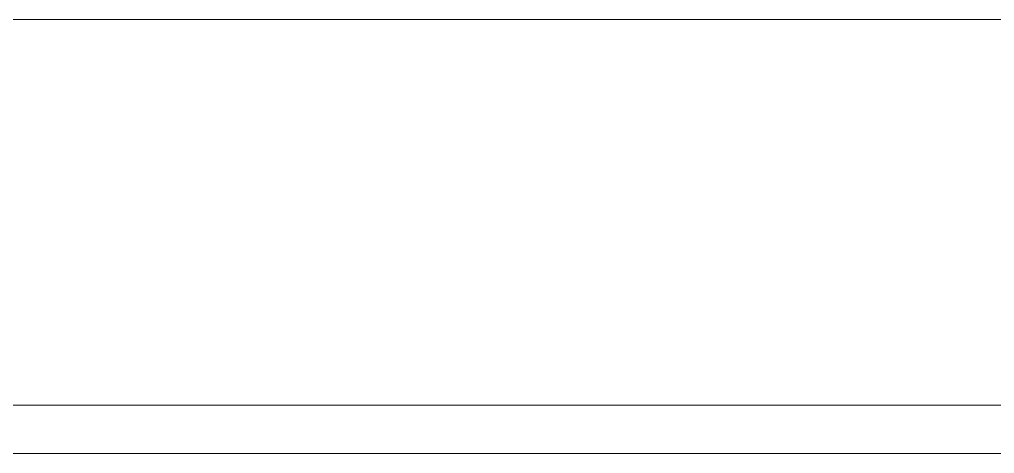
# Model space of a CAD drawing. Header units: millimetres. Extents: x -1970 to 34302, y -65268 to 6837.
# Drawn here: x 27128.6 to 27229.6, y -19450 to -19405 of the extents above; entities that cross this region are included whole.
import ezdxf

# ---------------------------------------------------------------- set-up
doc = ezdxf.new("R2010")
doc.units = ezdxf.units.MM
doc.layers.add('superior_briquetadora', color=7, linetype='Continuous', lineweight=0)

msp = doc.modelspace()

# ---------------------------------------------------------------- linework, layer by layer
at = {"layer": 'superior_briquetadora'}
for p, q in [((27403.187, -19405), (26783.187, -19405)), ((27413.187, -19405), (26783.187, -19405)), ((27117.932, -19405), (27137.509, -19405)), ((27127.793, -19405), (27147.144, -19405)), ((27137.509, -19405), (27156.75, -19405)), ((27147.144, -19405), (27165.922, -19405)), ((27156.75, -19405), (27175.492, -19405)), ((27165.922, -19405), (27183.905, -19405)), ((27175.492, -19405), (27193.575, -19405)), ((27183.905, -19405), (27200.884, -19405)), ((27193.575, -19405), (27210.843, -19405)), ((27200.884, -19405), (27216.658, -19405)), ((27210.843, -19405), (27227.15, -19405)), ((27216.658, -19405), (27231.044, -19405)), ((27227.15, -19405), (27242.357, -19405)), ((27403.187, -19445), (26783.187, -19445)), ((27413.187, -19445), (26783.187, -19445)), ((27127.793, -19450), (27147.144, -19450)), ((27147.144, -19450), (27165.922, -19450)), ((27165.922, -19450), (27183.905, -19450)), ((27183.905, -19450), (27200.884, -19450)), ((27200.884, -19450), (27216.658, -19450)), ((27216.658, -19450), (27231.044, -19450))]:
    msp.add_line(p, q, dxfattribs=at)

doc.saveas('drawing.dxf')
